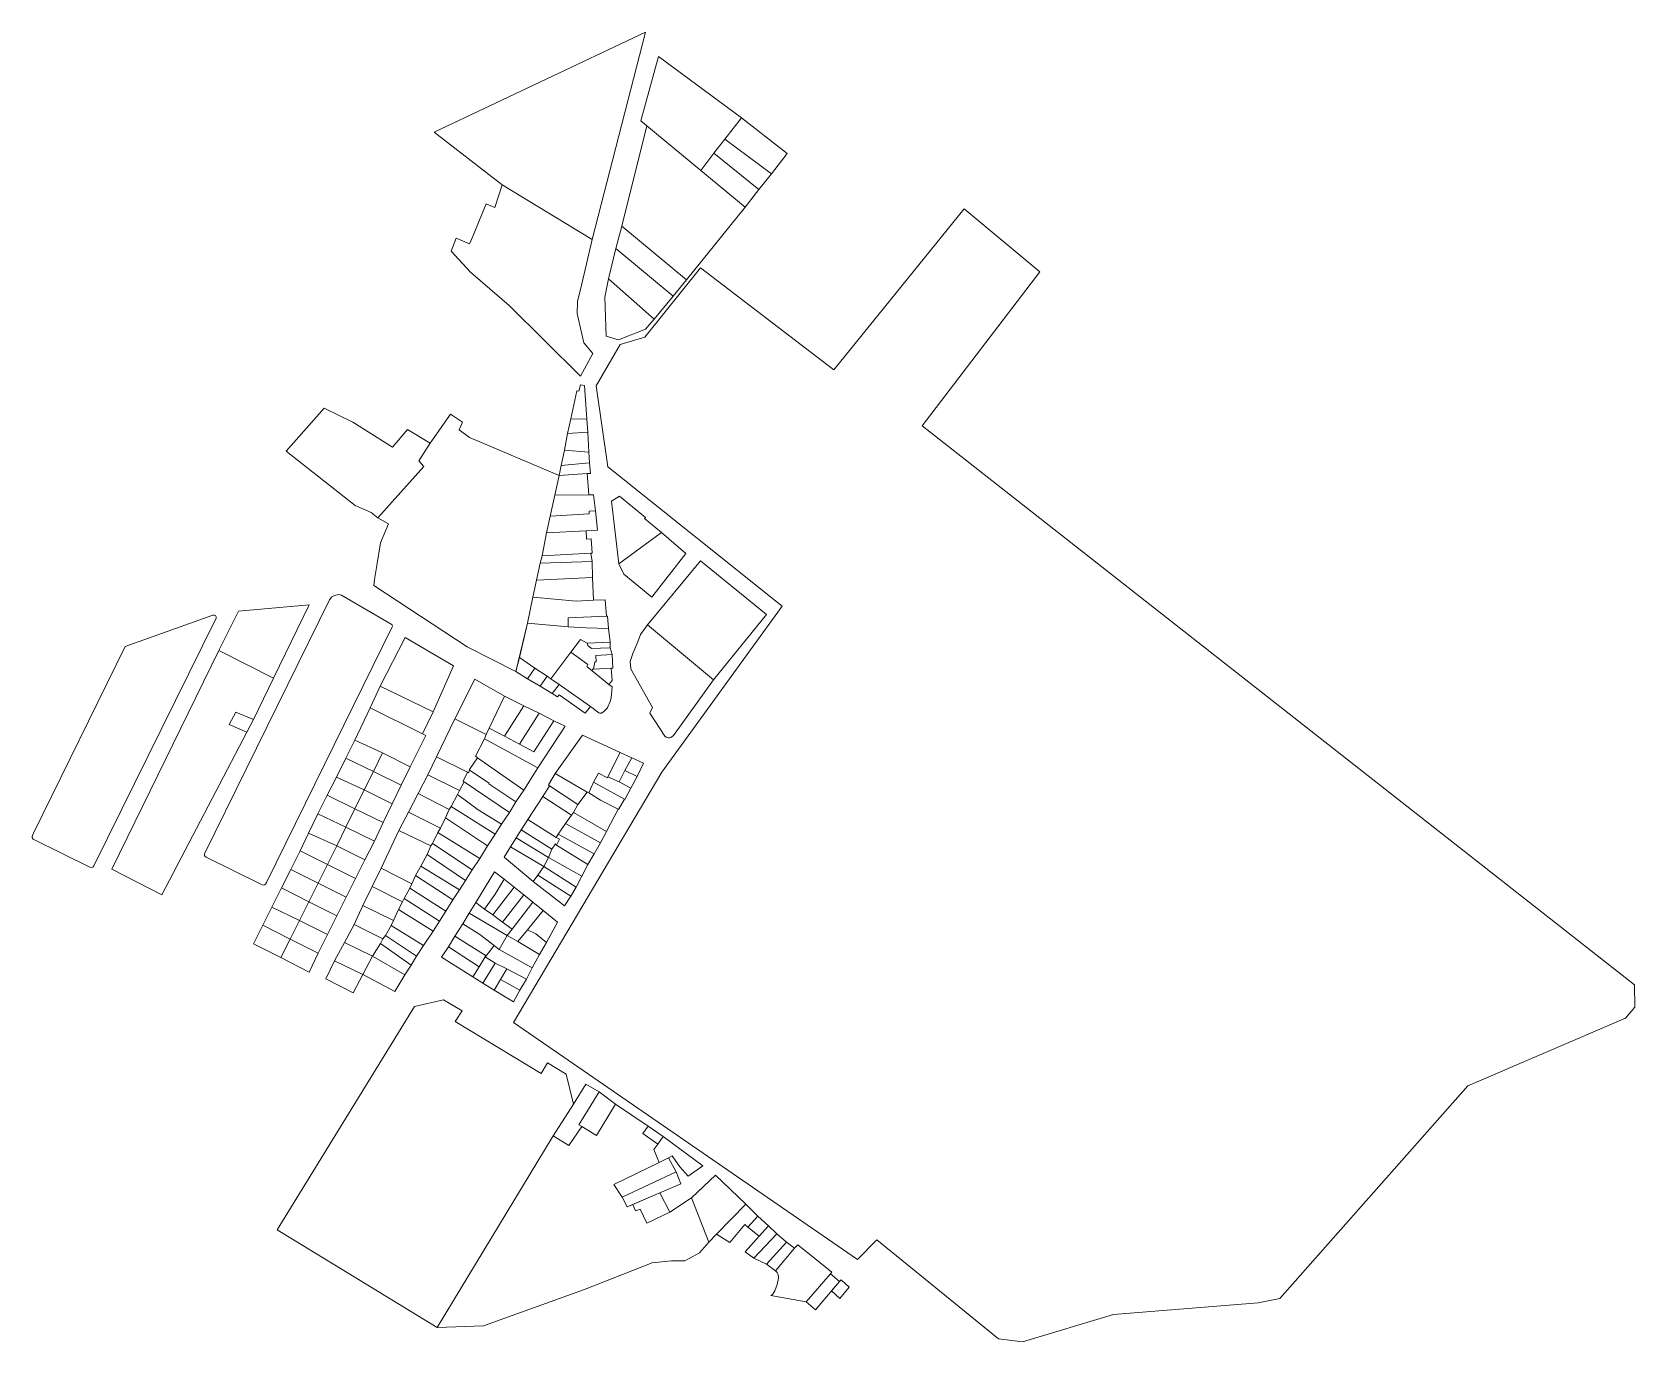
# Model space of a CAD drawing. Header units: metres. Extents: x 448597 to 449368, y 8362543 to 8363173.
import ezdxf

# ---------------------------------------------------------------- set-up
doc = ezdxf.new("R2010")
doc.units = ezdxf.units.M
doc.layers.add('IMOVEL - ORTOFOTO', color=2, linetype='Continuous', lineweight=0)

msp = doc.modelspace()

# ---------------------------------------------------------------- linework, layer by layer
at = {"layer": 'IMOVEL - ORTOFOTO', "flags": 128}
for points in [[(448866.32, 8363072.94), (448892, 8363172.7), (448790.3, 8363124.52), (448823.02, 8363099.2), (448866.32, 8363072.94)], [(448918.55, 8363106.17), (448924.84, 8363114.39), (448930.09, 8363121.13), (448938.02, 8363131.48), (448898.12, 8363161), (448889.66, 8363129.97), (448892.61, 8363127.64), (448918.55, 8363106.17)], [(448880.51, 8363079.34), (448892.61, 8363127.64), (448939.87, 8363088.53), (448911.59, 8363053.58), (448880.51, 8363079.34)], [(448960.13, 8363114.38), (448952.59, 8363104.53), (448930.09, 8363121.13), (448938.02, 8363131.48), (448960.13, 8363114.38)], [(448952.59, 8363104.53), (448946.44, 8363096.97), (448924.84, 8363114.39), (448930.09, 8363121.13), (448952.59, 8363104.53)], [(448946.44, 8363096.97), (448939.87, 8363088.53), (448918.55, 8363106.17), (448924.84, 8363114.39), (448946.44, 8363096.97)], [(448860.69, 8363007.3), (448826.44, 8363041.28), (448807.86, 8363057.3), (448798.56, 8363067.31), (448800.84, 8363073.52), (448807.34, 8363070.9), (448808.25, 8363072.88), (448815.41, 8363090.07), (448819.49, 8363088.35), (448823.02, 8363099.2), (448866.32, 8363072.94), (448861.39, 8363051.56), (448859.21, 8363043.08), (448859.01, 8363037.38), (448862.27, 8363023.27), (448866.7, 8363018.19), (448860.69, 8363007.3)], [(448899.87, 8362816.85), (448828.44, 8362696.5), (448993.86, 8362582.51), (449003.12, 8362592.04), (449061.66, 8362544.4), (449073.12, 8362542.87), (449116.94, 8362556.14), (449186.5, 8362561.75), (449196.94, 8362563.79), (449287.35, 8362666.07), (449363.06, 8362698.48), (449367.64, 8362703.84), (449367.39, 8362714.55), (449024.97, 8362983.42), (449081.53, 8363057.4), (449045.22, 8363087.67), (448982.42, 8363010.21), (448918.45, 8363059.36), (448891.69, 8363025.99), (448879.82, 8363022.49), (448868.15, 8363002.65), (448873.8, 8362963.69), (448957.7, 8362896.72), (448899.87, 8362816.85)], [(448877.71, 8363068.63), (448880.51, 8363079.34), (448911.59, 8363053.58), (448905.22, 8363045.67), (448877.71, 8363068.63)], [(448874.14, 8363054.09), (448877.71, 8363068.63), (448905.22, 8363045.67), (448896.05, 8363034.7), (448874.14, 8363054.09)], [(448874.14, 8363054.09), (448896.05, 8363034.7), (448891.93, 8363029.85), (448878.94, 8363024.72), (448873.11, 8363026.43), (448872.36, 8363045.16), (448874.14, 8363054.09)], [(448862.68, 8363002.81), (448860.64, 8363003.07), (448859.87, 8363000.01), (448858.85, 8363000.26), (448856.05, 8362986.74), (448863.69, 8362986.49), (448862.68, 8363002.81)], [(448760.02, 8362941.62), (448763.33, 8362939.17), (448785.33, 8362963.82), (448782.99, 8362966.61), (448788.45, 8362974.95), (448777.54, 8362981.6), (448770.35, 8362973.18), (448751.26, 8362985.11), (448737.39, 8362991.93), (448719.22, 8362971.24), (448752.43, 8362945.06), (448760.02, 8362941.62)], [(448763.33, 8362939.17), (448768.42, 8362936.2), (448764.6, 8362927.09), (448762.71, 8362916.13), (448761.63, 8362909.47), (448761.31, 8362906.55), (448806.26, 8362877.04), (448829.55, 8362865.31), (448835.16, 8362888.53), (448837.71, 8362901.03), (448839.49, 8362909.19), (448841.27, 8362917.35), (448842.29, 8362920.93), (448844.33, 8362931.9), (448846.11, 8362939.9), (448848.3, 8362950.04), (448850.45, 8362959.45), (448807.35, 8362977.68), (448802.4, 8362981.39), (448804.03, 8362985.13), (448798.24, 8362989.03), (448788.45, 8362974.95), (448782.99, 8362966.61), (448785.33, 8362963.82), (448763.33, 8362939.17)], [(448856.05, 8362986.74), (448854.52, 8362979.6), (448864.2, 8362980.36), (448863.69, 8362986.49), (448856.05, 8362986.74)], [(448854.52, 8362979.6), (448852.99, 8362971.69), (448864.71, 8362970.67), (448864.2, 8362980.36), (448854.52, 8362979.6)], [(448852.99, 8362971.69), (448851.46, 8362964.29), (448864.97, 8362965.57), (448864.71, 8362970.67), (448852.99, 8362971.69)], [(448851.46, 8362964.29), (448850.45, 8362959.45), (448863.95, 8362960.47), (448865.48, 8362960.47), (448864.97, 8362965.57), (448851.46, 8362964.29)], [(448850.45, 8362959.45), (448848.3, 8362950.04), (448864.7, 8362950.24), (448863.95, 8362960.47), (448850.45, 8362959.45)], [(448867.83, 8362942.54), (448867, 8362950.24), (448864.7, 8362950.24), (448848.3, 8362950.04), (448846.11, 8362939.9), (448864.83, 8362941.08), (448864.78, 8362942.34), (448867.83, 8362942.54)], [(448879.05, 8362917.03), (448875.67, 8362947.2), (448879.49, 8362949.5), (448891.97, 8362939.29), (448891.46, 8362938.78), (448899.62, 8362932.15)], [(448863.35, 8362932.9), (448868.85, 8362933.15), (448867.83, 8362942.54), (448864.78, 8362942.34), (448864.83, 8362941.08), (448846.11, 8362939.9), (448844.33, 8362931.9), (448863.35, 8362932.9)], [(448844.33, 8362931.9), (448842.29, 8362920.93), (448865.73, 8362922.2), (448866.24, 8362922.2), (448865.79, 8362928.98), (448863.58, 8362928.87), (448863.35, 8362932.9), (448844.33, 8362931.9)], [(448911.32, 8362921.92), (448895.03, 8362901.03), (448881.53, 8362912), (448879.05, 8362917.03), (448899.62, 8362932.15), (448911.32, 8362921.92)], [(448841.27, 8362917.35), (448839.49, 8362909.19), (448866.5, 8362910.47), (448866.24, 8362918.12), (448841.27, 8362917.35)], [(448842.29, 8362920.93), (448841.27, 8362917.35), (448866.24, 8362918.12), (448865.73, 8362922.2), (448842.29, 8362920.93)], [(448918.33, 8362918.44), (448892.93, 8362887.67), (448924.59, 8362861.23), (448950.06, 8362892.61), (448918.33, 8362918.44)], [(448839.49, 8362909.19), (448837.71, 8362901.03), (448858.6, 8362898.99), (448867.01, 8362899.5), (448866.5, 8362910.47), (448839.49, 8362909.19)], [(448746.64, 8362901.52), (448769.62, 8362888.07), (448770.07, 8362887.66), (448770.19, 8362887.32), (448770.26, 8362887.11), (448770.22, 8362886.79), (448709.72, 8362763.73), (448709.31, 8362763.04), (448708.83, 8362762.63), (448708.18, 8362762.46), (448707.38, 8362762.83), (448680.68, 8362775.95), (448680.2, 8362776.26), (448679.99, 8362776.71), (448679.86, 8362777.22), (448679.9, 8362777.49), (448740.05, 8362899.75), (448741.1, 8362901.06), (448742.4, 8362901.85), (448744.54, 8362902.29), (448745.73, 8362901.92), (448746.64, 8362901.52)], [(448696.26, 8362894.2), (448730.3, 8362897.36), (448713.07, 8362862.07), (448686.89, 8362875.34), (448696.26, 8362894.2)], [(448837.71, 8362901.03), (448835.16, 8362888.53), (448854.78, 8362886.74), (448854.78, 8362891.08), (448873.12, 8362891.84), (448872.61, 8362899.75), (448867.01, 8362899.5)], [(448597.88, 8362784.39), (448624.8, 8362771.15), (448625.82, 8362771.04), (448626.42, 8362771.32), (448626.73, 8362771.73), (448685.45, 8362890.89), (448685.55, 8362891.51), (448685.21, 8362892.15), (448684.66, 8362892.37), (448683.98, 8362892.25), (448641.73, 8362877.26), (448597.76, 8362787.46), (448597.23, 8362786.42), (448597.01, 8362785.85), (448597.07, 8362785.42), (448597.59, 8362784.58), (448597.88, 8362784.39)], [(448874.14, 8362885.98), (448874.9, 8362879.34), (448863.95, 8362878.83), (448860.64, 8362880.62), (448856.05, 8362874.5), (448846.37, 8362861.74), (448844.59, 8362863.02), (448838.73, 8362866.85), (448831.34, 8362871.95), (448835.16, 8362888.53), (448854.78, 8362886.74), (448863.44, 8362886.23), (448874.14, 8362885.98)], [(448873.12, 8362891.84), (448873.63, 8362891.84), (448874.14, 8362885.98), (448863.44, 8362886.23), (448854.78, 8362886.74), (448854.78, 8362891.08), (448873.12, 8362891.84)], [(448892.93, 8362887.67), (448889.49, 8362882.96), (448888.19, 8362879.49), (448885.89, 8362873.83), (448884.53, 8362869.98), (448884.86, 8362866.56), (448885.98, 8362864.36), (448895.27, 8362847.94), (448894.08, 8362845.24), (448901.21, 8362834.18), (448901.8, 8362833.68), (448902.31, 8362833.49), (448902.84, 8362833.41), (448903.46, 8362833.41), (448904.09, 8362833.57), (448904.81, 8362833.95), (448905.34, 8362834.4), (448924.59, 8362861.23), (448892.93, 8362887.67)], [(448764.42, 8362858.11), (448776.43, 8362881.63), (448799.63, 8362867.92), (448789.79, 8362845.91), (448764.42, 8362858.11)], [(448874.9, 8362876.54), (448875.92, 8362873.48), (448868.03, 8362872.97), (448868.28, 8362869.91), (448867.52, 8362869.91), (448867.01, 8362866.33), (448866.5, 8362866.33), (448866.24, 8362865.57), (448863.69, 8362867.61), (448864.2, 8362868.63), (448856.05, 8362874.5), (448860.64, 8362880.62), (448863.95, 8362878.83), (448864.2, 8362877.81), (448865.99, 8362876.28), (448874.65, 8362876.54)], [(448874.9, 8362879.34), (448874.9, 8362876.54), (448874.65, 8362876.54), (448865.99, 8362876.28), (448864.2, 8362877.81), (448863.95, 8362878.83), (448874.9, 8362879.34)], [(448686.89, 8362875.34), (448635.4, 8362770.12), (448659.45, 8362757.82), (448700.33, 8362836.1), (448691.77, 8362839.75), (448695.01, 8362845.67), (448703.46, 8362842.19), (448713.07, 8362862.07), (448686.89, 8362875.34)], [(448835.16, 8362861.74), (448829.55, 8362865.31), (448831.34, 8362871.95), (448838.73, 8362866.85), (448835.16, 8362861.74)], [(448874.39, 8362858.94), (448875.92, 8362857.92), (448875.67, 8362854.35), (448875.41, 8362852.56), (448874.9, 8362850.77), (448873.89, 8362848.22), (448873.63, 8362847.71), (448872.61, 8362846.69), (448871.85, 8362845.93), (448870.83, 8362845.16), (448870.06, 8362845.16), (448869.55, 8362845.42), (448865.48, 8362848.48), (448850.45, 8362858.94), (448846.37, 8362861.74), (448856.05, 8362874.5), (448864.2, 8362868.63), (448863.69, 8362867.61), (448866.24, 8362865.57), (448874.39, 8362858.94)], [(448868.03, 8362872.97), (448875.92, 8362873.48), (448876.18, 8362866.85), (448875.41, 8362866.85), (448867.01, 8362866.33), (448867.52, 8362869.91), (448868.28, 8362869.91), (448868.03, 8362872.97)], [(448841.28, 8362858.18), (448835.16, 8362861.74), (448838.73, 8362866.85), (448844.59, 8362863.02), (448841.28, 8362858.18)], [(448875.41, 8362866.85), (448875.92, 8362860.98), (448874.39, 8362858.94), (448866.24, 8362865.57), (448866.5, 8362866.33), (448867.01, 8362866.33), (448875.41, 8362866.85)], [(448789.79, 8362845.91), (448764.42, 8362858.11), (448759.5, 8362847.75), (448784.68, 8362835.34), (448789.79, 8362845.91)], [(448824.2, 8362853.32), (448809.89, 8362861.59), (448800.33, 8362842.46), (448815.4, 8362834.88), (448816.82, 8362838.02), (448824.2, 8362853.32)], [(448847.13, 8362854.6), (448841.28, 8362858.18), (448844.59, 8362863.02), (448846.37, 8362861.74), (448850.45, 8362858.94), (448847.13, 8362854.6)], [(448865.48, 8362848.48), (448862.93, 8362845.16), (448850.45, 8362854.09), (448849.68, 8362853.07), (448847.13, 8362854.6), (448850.45, 8362858.94), (448865.48, 8362848.48)], [(448824.2, 8362853.32), (448833.38, 8362848.73), (448824.2, 8362834.19), (448816.82, 8362838.02), (448824.2, 8362853.32)], [(448833.38, 8362848.73), (448840.76, 8362845.16), (448831.34, 8362830.37), (448824.2, 8362834.19), (448833.38, 8362848.73)], [(448700.33, 8362836.1), (448703.46, 8362842.19), (448695.01, 8362845.67), (448691.77, 8362839.75), (448700.33, 8362836.1)], [(448784.68, 8362835.34), (448786.36, 8362834.41), (448778.72, 8362819.33), (448765.51, 8362826.1), (448752.24, 8362832.3), (448759.5, 8362847.75), (448784.68, 8362835.34)], [(448800.33, 8362842.46), (448791.54, 8362824.26), (448806.37, 8362816.85), (448806.88, 8362816.59), (448807.39, 8362817.87), (448807.39, 8362818.12), (448811.21, 8362823.73), (448810.19, 8362824.5), (448814.52, 8362832.92), (448815.4, 8362834.88), (448800.33, 8362842.46)], [(448847.9, 8362841.59), (448853.3, 8362838.89), (448840.25, 8362818.89), (448814.52, 8362832.92), (448815.4, 8362834.88), (448816.82, 8362838.02), (448824.2, 8362834.19), (448831.34, 8362830.37), (448838.22, 8362826.54), (448847.9, 8362841.59)], [(448840.76, 8362845.16), (448847.9, 8362841.59), (448838.22, 8362826.54), (448831.34, 8362830.37), (448840.76, 8362845.16)], [(448840.25, 8362818.89), (448833.38, 8362808.17), (448811.21, 8362823.73), (448810.19, 8362824.5), (448814.52, 8362832.92), (448840.25, 8362818.89)], [(448879.75, 8362826.28), (448861.66, 8362834.55), (448848.51, 8362816.24), (448863.95, 8362807.15), (448864.71, 8362806.9), (448867.01, 8362812), (448869.3, 8362816.34), (448873.63, 8362814.04), (448873.89, 8362814.55), (448879.75, 8362826.28)], [(448752.24, 8362832.3), (448747.85, 8362823.61), (448761.11, 8362817.22), (448765.51, 8362826.1), (448752.24, 8362832.3)], [(448774.45, 8362810.57), (448778.72, 8362819.33), (448765.51, 8362826.1), (448761.11, 8362817.22), (448774.45, 8362810.57)], [(448885.35, 8362823.73), (448879.75, 8362826.28), (448873.89, 8362814.55), (448879.24, 8362812.25), (448882.04, 8362817.61), (448885.35, 8362823.73)], [(448756.67, 8362808.32), (448743.42, 8362814.42), (448747.85, 8362823.61), (448761.11, 8362817.22), (448756.67, 8362808.32)], [(448774.45, 8362810.57), (448770.12, 8362801.64), (448756.67, 8362808.32), (448761.11, 8362817.22), (448774.45, 8362810.57)], [(448791.54, 8362824.26), (448787.28, 8362815.56), (448802.55, 8362808.02), (448804.84, 8362812.25), (448804.33, 8362812.51), (448806.37, 8362816.85), (448791.54, 8362824.26)], [(448829.55, 8362802.56), (448826.5, 8362797.46), (448804.84, 8362812.25), (448804.33, 8362812.51), (448806.37, 8362816.85), (448806.88, 8362816.59), (448807.39, 8362817.87), (448816.82, 8362811.49), (448816.56, 8362811.23), (448829.55, 8362802.56)], [(448833.38, 8362808.17), (448829.55, 8362802.56), (448816.56, 8362811.23), (448816.82, 8362811.49), (448807.39, 8362817.87), (448807.39, 8362818.12), (448811.21, 8362823.73), (448833.38, 8362808.17)], [(448887.9, 8362814.81), (448884.84, 8362809.19), (448879.24, 8362812.25), (448882.04, 8362817.61), (448887.9, 8362814.81)], [(448890.96, 8362821.18), (448885.35, 8362823.73), (448882.04, 8362817.61), (448887.9, 8362814.81), (448890.96, 8362821.18)], [(448743.42, 8362814.42), (448738.84, 8362805.8), (448752.25, 8362799.15), (448756.67, 8362808.32), (448743.42, 8362814.42)], [(448787.28, 8362815.56), (448782.69, 8362806.52), (448797.47, 8362798.95), (448798.47, 8362800.26), (448801.53, 8362806.13), (448802.55, 8362808.02), (448787.28, 8362815.56)], [(448826.5, 8362797.46), (448822.68, 8362791.85), (448811.46, 8362798.73), (448801.53, 8362806.13), (448802.55, 8362808.02), (448804.84, 8362812.25), (448826.5, 8362797.46)], [(448845.86, 8362810.21), (448842.55, 8362805.11), (448856.31, 8362796.18), (448857.32, 8362797.46), (448859.36, 8362801.28), (448845.86, 8362810.21)], [(448848.51, 8362816.24), (448845.35, 8362810.72), (448845.86, 8362810.21), (448859.36, 8362801.28), (448863.95, 8362807.15), (448848.51, 8362816.24)], [(448878.73, 8362798.99), (448879.03, 8362798.83), (448881.78, 8362803.84), (448867.01, 8362812), (448864.71, 8362806.9), (448870.32, 8362803.33), (448878.73, 8362798.99)], [(448881.78, 8362803.84), (448881.98, 8362803.73), (448884.84, 8362809.19), (448879.24, 8362812.25), (448873.89, 8362814.55), (448873.63, 8362814.04), (448869.3, 8362816.34), (448867.01, 8362812), (448881.78, 8362803.84)], [(448738.84, 8362805.8), (448752.25, 8362799.15), (448747.88, 8362790.35), (448734.33, 8362796.84), (448738.84, 8362805.8)], [(448770.12, 8362801.64), (448765.89, 8362792.58), (448752.25, 8362799.15), (448756.67, 8362808.32), (448770.12, 8362801.64)], [(448782.69, 8362806.52), (448778.01, 8362797.61), (448793.31, 8362789.95), (448795.8, 8362794.82), (448797.47, 8362798.95), (448782.69, 8362806.52)], [(448822.68, 8362791.85), (448819.62, 8362787), (448798.47, 8362800.26), (448801.53, 8362806.13), (448811.46, 8362798.73), (448822.68, 8362791.85)], [(448842.55, 8362805.11), (448835.41, 8362794.14), (448848.92, 8362785.47), (448849.94, 8362787), (448853.5, 8362792.1), (448856.31, 8362796.18), (448842.55, 8362805.11)], [(448873.12, 8362788.27), (448878.73, 8362798.99), (448870.32, 8362803.33), (448864.71, 8362806.9), (448863.95, 8362807.15), (448859.36, 8362801.28), (448857.32, 8362797.46), (448873.12, 8362788.27)], [(448743.56, 8362781.37), (448729.94, 8362787.45), (448734.33, 8362796.84), (448747.88, 8362790.35), (448743.56, 8362781.37)], [(448752.25, 8362799.15), (448765.89, 8362792.58), (448761.65, 8362783.58), (448747.88, 8362790.35), (448752.25, 8362799.15)], [(448778.01, 8362797.61), (448773.43, 8362788.82), (448788.79, 8362781.37), (448789.52, 8362782.49), (448792.13, 8362787.81), (448793.31, 8362789.95), (448778.01, 8362797.61)], [(448816.05, 8362781.39), (448812.23, 8362775.26), (448792.13, 8362787.81), (448793.31, 8362789.95), (448795.8, 8362794.82), (448816.05, 8362781.39)], [(448819.62, 8362787), (448816.05, 8362781.39), (448795.8, 8362794.82), (448796.57, 8362796.8), (448797.47, 8362798.95), (448798.47, 8362800.26), (448819.62, 8362787)], [(448835.41, 8362794.14), (448832.1, 8362789.04), (448846.92, 8362779.8), (448848.64, 8362782.37), (448849.2, 8362781.81), (448850.53, 8362784.68), (448848.92, 8362785.47), (448835.41, 8362794.14)], [(448870.32, 8362782.92), (448873.12, 8362788.27), (448857.32, 8362797.46), (448856.31, 8362796.18), (448853.5, 8362792.1), (448870.32, 8362782.92)], [(448739.07, 8362772.42), (448725.9, 8362779.05), (448729.94, 8362787.45), (448743.56, 8362781.37), (448739.07, 8362772.42)], [(448747.88, 8362790.35), (448761.65, 8362783.58), (448757.06, 8362774.61), (448743.56, 8362781.37), (448747.88, 8362790.35), (448761.65, 8362783.58)], [(448764.92, 8362770.65), (448773.43, 8362788.82), (448788.79, 8362781.37), (448786.93, 8362777.27), (448783.95, 8362771.69), (448781.4, 8362767.1), (448779.56, 8362763.07), (448764.92, 8362770.65)], [(448812.23, 8362775.26), (448808.66, 8362769.91), (448789.52, 8362782.49), (448792.13, 8362787.81), (448812.23, 8362775.26)], [(448832.1, 8362789.04), (448829.81, 8362785.21), (448845.35, 8362775.78), (448846.92, 8362779.8), (448832.1, 8362789.04)], [(448864.2, 8362772.46), (448867.26, 8362777.56), (448849.94, 8362787), (448848.92, 8362785.47), (448850.53, 8362784.68), (448849.2, 8362781.81), (448864.2, 8362772.46)], [(448867.26, 8362777.56), (448870.32, 8362782.92), (448853.5, 8362792.1), (448849.94, 8362787), (448867.26, 8362777.56)], [(448734.59, 8362763.46), (448721.41, 8362770.1), (448725.9, 8362779.05), (448739.07, 8362772.42), (448734.59, 8362763.46)], [(448757.06, 8362774.61), (448752.57, 8362765.66), (448739.07, 8362772.42), (448743.56, 8362781.37), (448757.06, 8362774.61)], [(448808.66, 8362769.91), (448805.35, 8362764.81), (448786.93, 8362777.27), (448788.79, 8362781.37), (448789.52, 8362782.49), (448808.66, 8362769.91)], [(448827.01, 8362780.88), (448823.95, 8362776.03), (448837.96, 8362764.3), (448840.25, 8362767.36), (448843.06, 8362771.44), (448827.01, 8362780.88)], [(448829.81, 8362785.21), (448827.01, 8362780.88), (448843.06, 8362771.44), (448845.35, 8362775.78), (448829.81, 8362785.21)], [(448861.4, 8362766.85), (448864.2, 8362772.46), (448849.2, 8362781.81), (448848.64, 8362782.37), (448846.92, 8362779.8), (448845.35, 8362775.78), (448861.4, 8362766.85)], [(448752.57, 8362765.66), (448748.08, 8362756.71), (448734.59, 8362763.46), (448739.07, 8362772.42), (448752.57, 8362765.66)], [(448802.55, 8362760.21), (448799.24, 8362755.37), (448781.4, 8362767.1), (448783.95, 8362771.69), (448802.55, 8362760.21)], [(448805.35, 8362764.81), (448802.55, 8362760.21), (448783.95, 8362771.69), (448786.93, 8362777.27), (448805.35, 8362764.81)], [(448856.05, 8362757.15), (448858.6, 8362761.49), (448843.06, 8362771.44), (448840.25, 8362767.36), (448856.05, 8362757.15)], [(448858.6, 8362761.49), (448861.4, 8362766.85), (448845.35, 8362775.78), (448843.06, 8362771.44), (448858.6, 8362761.49)], [(448730.1, 8362754.51), (448716.92, 8362761.15), (448721.41, 8362770.1), (448734.59, 8362763.46), (448730.1, 8362754.51)], [(448748.08, 8362756.71), (448743.59, 8362747.75), (448730.1, 8362754.51), (448734.59, 8362763.46), (448748.08, 8362756.71)], [(448775.12, 8362754.45), (448760.58, 8362761.82), (448764.92, 8362770.65), (448779.56, 8362763.07), (448778.6, 8362760.98), (448775.98, 8362756.16), (448775.12, 8362754.45)], [(448799.24, 8362755.37), (448795.92, 8362750.01), (448778.6, 8362760.98), (448779.56, 8362763.07), (448781.4, 8362767.1), (448799.24, 8362755.37)], [(448823.95, 8362765.32), (448819.36, 8362768.89), (448810.45, 8362754.09), (448814.52, 8362751.03), (448819.62, 8362758.17), (448823.95, 8362765.32)], [(448823.95, 8362765.32), (448828.79, 8362761.49), (448818.6, 8362748.22), (448814.52, 8362751.03), (448819.62, 8362758.17), (448823.95, 8362765.32)], [(448837.96, 8362764.3), (448852.99, 8362752.56), (448856.05, 8362757.15), (448840.25, 8362767.36), (448837.96, 8362764.3)], [(448725.61, 8362745.56), (448712.27, 8362751.87), (448716.92, 8362761.15), (448730.1, 8362754.51), (448725.61, 8362745.56)], [(448760.58, 8362761.82), (448756.05, 8362752.76), (448770.81, 8362745.55), (448773.25, 8362750.78), (448775.12, 8362754.45), (448760.58, 8362761.82)], [(448792.87, 8362745.16), (448789.81, 8362740.32), (448773.25, 8362750.78), (448775.12, 8362754.45), (448775.98, 8362756.16), (448792.87, 8362745.16)], [(448795.92, 8362750.01), (448792.87, 8362745.16), (448775.98, 8362756.16), (448778.6, 8362760.98), (448795.92, 8362750.01)], [(448828.79, 8362761.49), (448833.38, 8362757.92), (448823.18, 8362744.65), (448818.6, 8362748.22), (448828.79, 8362761.49)], [(448833.38, 8362757.92), (448837.71, 8362754.35), (448827.77, 8362741.34), (448823.18, 8362744.65), (448833.38, 8362757.92)], [(448721.12, 8362736.61), (448707.94, 8362743.24), (448712.27, 8362751.87), (448725.61, 8362745.56), (448721.12, 8362736.61)], [(448743.59, 8362747.75), (448739.1, 8362738.8), (448725.61, 8362745.56), (448730.1, 8362754.51), (448743.59, 8362747.75)], [(448756.05, 8362752.76), (448751.81, 8362743.65), (448765.69, 8362736.69), (448766.88, 8362738.28), (448769.68, 8362743.12), (448770.81, 8362745.55), (448756.05, 8362752.76)], [(448789.81, 8362740.31), (448785.22, 8362733.43), (448769.68, 8362743.12), (448770.81, 8362745.55), (448773.25, 8362750.78), (448789.81, 8362740.32)], [(448804.08, 8362743.89), (448807.13, 8362748.99), (448825.48, 8362738.28), (448821.66, 8362731.64), (448819.11, 8362733.43), (448812.23, 8362738.79), (448804.08, 8362743.89)], [(448807.13, 8362748.99), (448810.45, 8362754.09), (448814.52, 8362751.03), (448818.6, 8362748.22), (448823.18, 8362744.65), (448827.77, 8362741.34), (448825.48, 8362738.28), (448807.13, 8362748.99)], [(448837.71, 8362754.35), (448842.8, 8362750.27), (448835.16, 8362741.08), (448830.57, 8362735.47), (448825.48, 8362738.28), (448827.77, 8362741.34), (448837.71, 8362754.35)], [(448842.8, 8362750.27), (448849.68, 8362744.65), (448844.33, 8362734.96), (448839.24, 8362739.04), (448835.16, 8362741.08), (448842.8, 8362750.27)], [(448716.63, 8362727.65), (448703.45, 8362734.29), (448707.94, 8362743.24), (448721.12, 8362736.61), (448716.63, 8362727.65)], [(448739.1, 8362738.8), (448734.62, 8362729.85), (448721.12, 8362736.61), (448725.61, 8362745.56), (448739.1, 8362738.8)], [(448751.81, 8362743.65), (448747.21, 8362734.87), (448760.7, 8362728.3), (448764.47, 8362734.47), (448765.69, 8362736.69), (448751.81, 8362743.65)], [(448785.22, 8362733.43), (448781.91, 8362728.33), (448766.88, 8362738.28), (448769.68, 8362743.12), (448785.22, 8362733.43)], [(448800.25, 8362738.02), (448804.08, 8362743.89), (448812.23, 8362738.79), (448819.11, 8362733.43), (448815.29, 8362728.58), (448800.25, 8362738.02)], [(448844.33, 8362734.96), (448841.02, 8362729.09), (448830.57, 8362735.47), (448835.16, 8362741.08), (448839.24, 8362739.04), (448844.33, 8362734.96)], [(448734.62, 8362729.85), (448730.22, 8362720.7), (448716.63, 8362727.65), (448721.12, 8362736.61), (448734.62, 8362729.85)], [(448747.21, 8362734.87), (448742.5, 8362726.13), (448755.97, 8362719.61), (448760.7, 8362728.3), (448747.21, 8362734.87)], [(448779.36, 8362723.99), (448776.31, 8362719.4), (448760.7, 8362728.3), (448764.47, 8362734.47), (448779.36, 8362723.99)], [(448781.91, 8362728.33), (448779.36, 8362723.99), (448764.47, 8362734.47), (448765.69, 8362736.69), (448766.88, 8362738.28), (448781.91, 8362728.33)], [(448808.92, 8362718.38), (448793.89, 8362727.82), (448797.2, 8362732.92), (448811.97, 8362723.22), (448808.92, 8362718.38)], [(448797.2, 8362732.92), (448800.25, 8362738.02), (448815.29, 8362728.58), (448814.78, 8362728.07), (448811.97, 8362723.22), (448797.2, 8362732.92)], [(448837.45, 8362722.71), (448834.65, 8362717.36), (448825.22, 8362722.2), (448819.62, 8362725.01), (448814.78, 8362728.07), (448815.29, 8362728.58), (448819.11, 8362733.43), (448821.66, 8362731.64), (448837.45, 8362722.71)], [(448841.02, 8362729.09), (448837.45, 8362722.71), (448821.66, 8362731.64), (448825.48, 8362738.28), (448830.57, 8362735.47), (448841.02, 8362729.09)], [(448742.5, 8362726.13), (448738.18, 8362717.5), (448751.43, 8362710.67), (448755.97, 8362719.61), (448742.5, 8362726.13)], [(448776.29, 8362719.41), (448771.47, 8362711.42), (448755.97, 8362719.61), (448760.7, 8362728.3), (448776.31, 8362719.4)], [(448813.76, 8362715.32), (448808.92, 8362718.38), (448811.97, 8362723.22), (448814.78, 8362728.07), (448819.62, 8362725.01), (448813.76, 8362715.32)], [(448819.11, 8362712), (448813.76, 8362715.32), (448819.62, 8362725.01), (448825.22, 8362722.2), (448822.17, 8362717.1), (448819.11, 8362712)], [(448831.59, 8362712), (448828.54, 8362706.39), (448819.11, 8362712), (448822.17, 8362717.1), (448831.59, 8362712)], [(448834.65, 8362717.36), (448831.59, 8362712), (448822.17, 8362717.1), (448825.22, 8362722.2), (448834.65, 8362717.36)], [(448857.32, 8362657.15), (448853.76, 8362671.7), (448844.84, 8362677.05), (448841.78, 8362671.95), (448800.51, 8362696.95), (448803.82, 8362702.05), (448794.9, 8362707.41), (448780.89, 8362704.09), (448714.9, 8362596.7), (448791.85, 8362549.76), (448847.57, 8362642), (448857.32, 8362657.15)], [(448857.32, 8362657.15), (448863.33, 8362666.89), (448869.66, 8362663.1), (448859.85, 8362647.25), (448861.27, 8362646.46), (448855.09, 8362637.34), (448847.57, 8362642), (448857.32, 8362657.15)], [(448869.66, 8362663.1), (448877.57, 8362657.18), (448868.31, 8362642.11), (448861.27, 8362646.46), (448859.85, 8362647.25), (448869.66, 8362663.1)], [(448914.08, 8362612.12), (448903.63, 8362605.35), (448892.64, 8362599.98), (448889.37, 8362606.77), (448887.09, 8362605.9), (448885.83, 8362609.03), (448883.08, 8362607.86), (448880.76, 8362612.49), (448876.69, 8362618.59), (448898.49, 8362629.2), (448895.99, 8362635.33), (448897.83, 8362638.02), (448890.7, 8362643.12), (448893.25, 8362646.7), (448877.57, 8362657.18), (448868.31, 8362642.11), (448861.27, 8362646.46), (448855.09, 8362637.34), (448847.57, 8362642), (448791.85, 8362549.76), (448814.05, 8362550.64), (448862.16, 8362567.97), (448895.12, 8362580.9), (448904.43, 8362581.84), (448910.86, 8362581.8), (448917.95, 8362585.66), (448922.43, 8362590.81), (448914.08, 8362612.12)], [(448900.38, 8362641.59), (448897.83, 8362638.02), (448890.7, 8362643.12), (448893.25, 8362646.7), (448900.38, 8362641.59)], [(448900.38, 8362641.59), (448919.57, 8362627.5), (448912.41, 8362622.56), (448908.49, 8362627.03), (448904.72, 8362632.31), (448903, 8362631.46), (448898.49, 8362629.2), (448895.99, 8362635.33), (448897.83, 8362638.02), (448900.38, 8362641.59)], [(448898.49, 8362629.2), (448876.69, 8362618.59), (448880.76, 8362612.49), (448906.61, 8362624.69), (448903, 8362631.46), (448898.49, 8362629.2)], [(448906.61, 8362624.69), (448908.99, 8362618.89), (448898.84, 8362614.57), (448883.08, 8362607.86), (448880.76, 8362612.49), (448906.61, 8362624.69)], [(448940.25, 8362609.18), (448925.58, 8362623.03), (448914.08, 8362612.12), (448922.43, 8362590.81), (448926.07, 8362594.67), (448940.25, 8362609.18)], [(448898.84, 8362614.57), (448903.63, 8362605.35), (448892.64, 8362599.98), (448889.37, 8362606.77), (448887.09, 8362605.9), (448885.83, 8362609.03), (448898.84, 8362614.57)], [(448945.99, 8362603.33), (448940.25, 8362609.18), (448926.07, 8362594.67), (448932.46, 8362590.74), (448939.62, 8362599.34), (448941.16, 8362598.03), (448945.99, 8362603.33)], [(448951.08, 8362598.74), (448945.99, 8362603.33), (448941.16, 8362598.03), (448946.55, 8362593.75), (448951.08, 8362598.74)], [(448955.16, 8362594.91), (448951.08, 8362598.74), (448946.55, 8362593.75), (448939.91, 8362586.14), (448943.95, 8362583.18), (448955.16, 8362594.91)], [(448959.75, 8362590.83), (448955.16, 8362594.91), (448943.95, 8362583.18), (448950.14, 8362580.26), (448959.75, 8362590.83)], [(448963.57, 8362588.02), (448954.43, 8362577.14), (448950.14, 8362580.26), (448959.75, 8362590.83), (448963.57, 8362588.02)], [(448980.83, 8362575.7), (448981.51, 8362576.38), (448965.18, 8362589.6), (448963.57, 8362588.02), (448954.43, 8362577.14), (448955.25, 8362576.2), (448955.65, 8362575.27), (448955.95, 8362573.52), (448955.25, 8362570.56), (448954.19, 8362567.39), (448953.16, 8362565.92), (448952.25, 8362565.17), (448969.13, 8362562.2), (448980.83, 8362575.7)], [(448980.83, 8362575.7), (448985.25, 8362571.89), (448973.67, 8362558.3), (448969.13, 8362562.2), (448980.83, 8362575.7)], [(448985.25, 8362571.89), (448985.97, 8362572.75), (448989.92, 8362569.15), (448985.35, 8362563.8), (448981.42, 8362567.52), (448985.25, 8362571.89)]]:
    msp.add_lwpolyline(points, dxfattribs=at)

doc.saveas('drawing.dxf')
